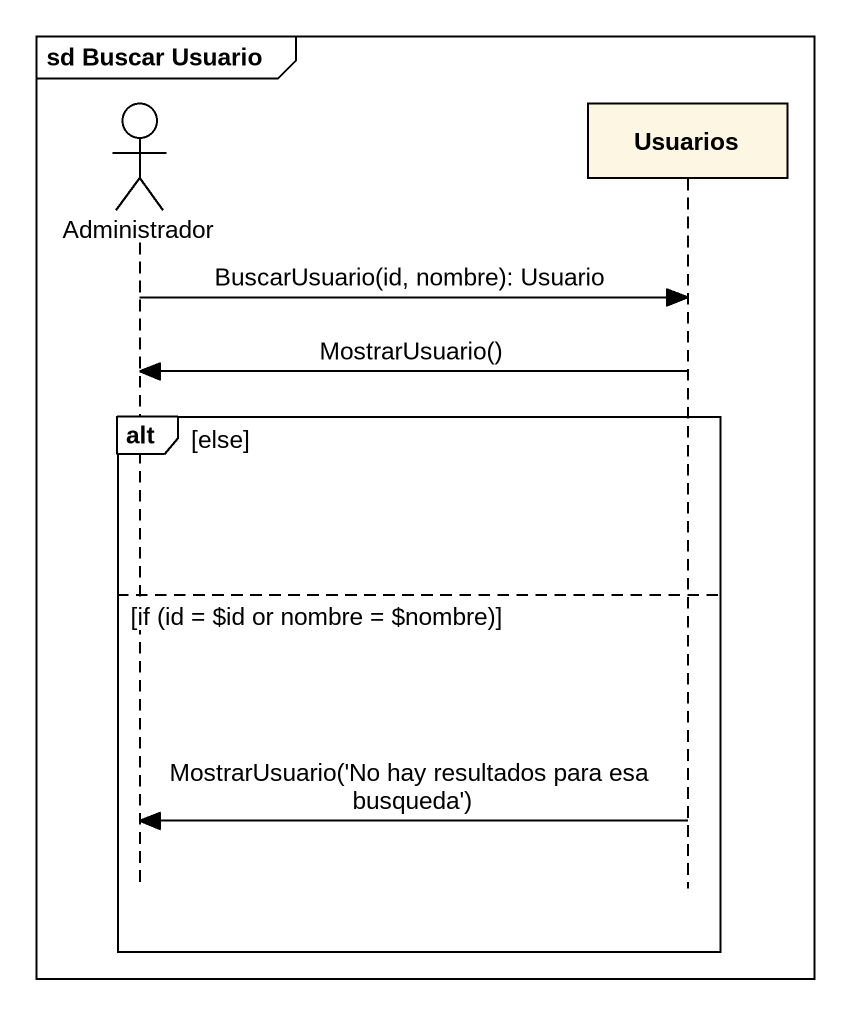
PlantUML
@startuml
mainframe sd Buscar Usuario
hide footbox
actor Administrador
participant Usuarios

Administrador -> Usuarios : BuscarUsuario(id, nombre): Usuario
Usuarios -> Administrador : MostrarUsuario()
alt else
else if (id = ~$id or nombre = ~$nombre)
  Usuarios -> Administrador : MostrarUsuario('No hay resultados para esa busqueda')
end
@enduml
